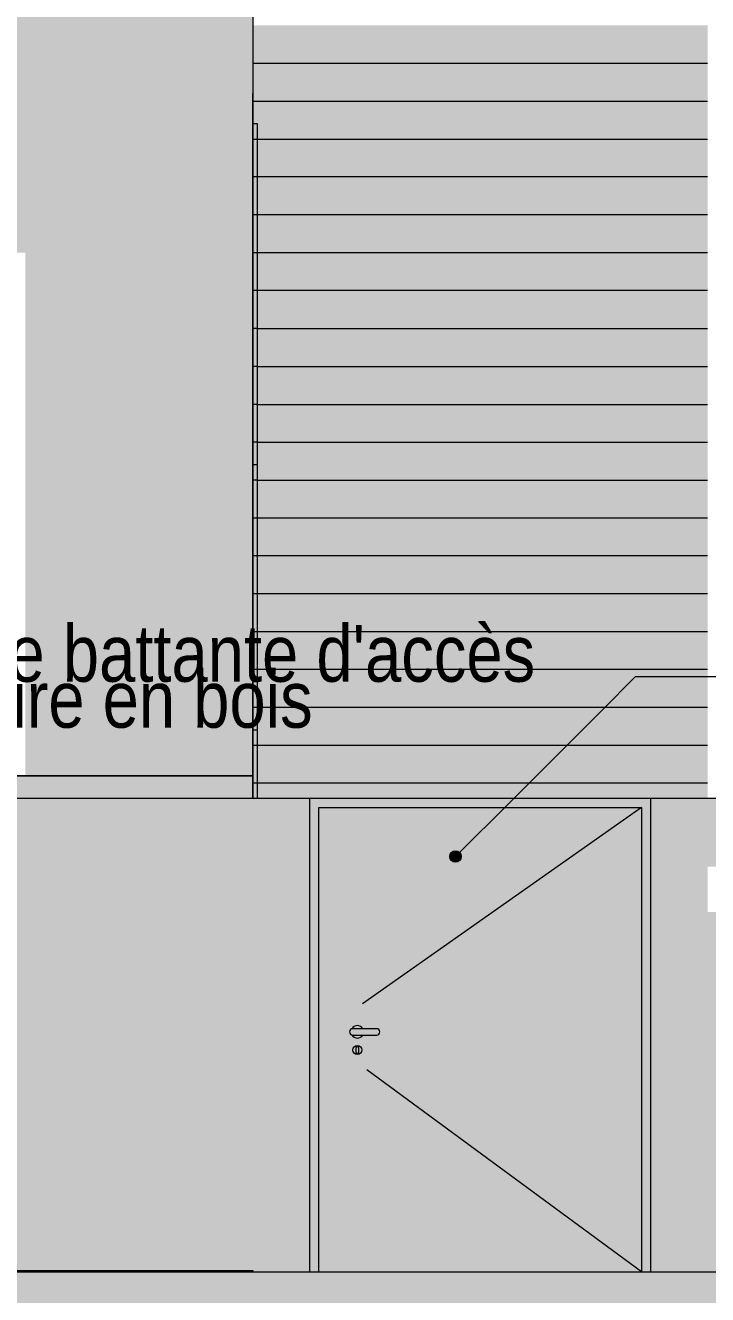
# Model space of a CAD drawing. Header units: centimetres. Extents: x -4381 to 5639, y -3920 to 4826.
# Drawn here: x 156.09 to 159.09, y 5.04 to 10.62 of the extents above; entities that cross this region are included whole.
import ezdxf
from ezdxf.xclip import XClip

# ---------------------------------------------------------------- set-up
doc = ezdxf.new("R2010")
doc.units = ezdxf.units.CM
doc.header["$MEASUREMENT"] = 0
doc.header["$XCLIPFRAME"] = 0
doc.set_wipeout_variables(frame=1)
doc.linetypes.add('Traits', pattern=[0.217778, 0.15, -0.067778])
doc.linetypes.add('Wipeout_Contour', pattern=[100, 0, -100])
for name, color, linetype, lineweight in [('0- SITE_Pen_No__1', 7, 'Continuous', 5), ('04-Textes  50 .text_Pen_No__7', 7, 'Continuous', 5), ('0_Pen_No__1', 7, 'Continuous', 5), ('0_Pen_No__2', 8, 'Continuous', 5), ('Dalles_Pen_No__1', 7, 'Continuous', 5), ('PORTE mur de clôture_Pen_No__1', 7, 'Continuous', 5), ('PORTE mur de clôture_Pen_No__18', 9, 'Continuous', 5), ('PORTE mur de clôture_Pen_No__7', 7, 'Continuous', 5), ('Structural - Bearing_Pen_No__1', 7, 'Continuous', 5), ('Structural - Combined_Pen_No__1', 7, 'Continuous', 5)]:
    doc.layers.add(name, color=color, linetype=linetype, lineweight=lineweight)
for name, color, linetype, lineweight, true_color in [('0- SITE_Pen_No__180', 7, 'Continuous', 5, 0xe2e3c6), ('0_Pen_No__82', 7, 'Continuous', 5, 0xaaaaaa), ('Dalles_Pen_No__102', 7, 'Continuous', 5, 0xcccccc), ('PORTE mur de clôture_Pen_No__119', 7, 'Continuous', 5, 0xdecbcb), ('PORTE mur de clôture_Pen_No__178', 7, 'Continuous', 5, 0xbda888), ('Structural - Bearing_Pen_No__102', 7, 'Continuous', 5, 0xcccccc), ('Structural - Bearing_Pen_No__186', 7, 'Continuous', 5, 0xe8e8e8), ('Structural - Combined_Pen_No__102', 7, 'Continuous', 5, 0xcccccc), ('Structural - Combined_Pen_No__161', 7, 'Continuous', 5, 0x6a6a6a)]:
    doc.layers.add(name, color=color, linetype=linetype, lineweight=lineweight, true_color=true_color)
for name, color, linetype in [('04-Textes  50 .text', 7, 'Continuous'), ('Dalles', 7, 'Continuous'), ('Drawing & Figure', 7, 'Continuous'), ('PORTE mur de clôture', 7, 'Continuous'), ('Structural - Bearing', 7, 'Continuous'), ('Structural - Combined', 7, 'Continuous')]:
    doc.layers.add(name, color=color, linetype=linetype)
doc.styles.add('GENERATED_STYLE_2', font='')
doc.styles.get('GENERATED_STYLE_2').set_extended_font_data('Arial Narrow Occidental')

# ---------------------------------------------------------------- blocks, each defined once
blk = doc.blocks.new('Drawing_15_15', base_point=(-267.6734, 10.6179))
at = {"layer": 'PORTE mur de clôture_Pen_No__119', "linetype": 'Continuous', "ltscale": 10}
blk.add_hatch(color=256, dxfattribs=at).paths.add_polyline_path([(156.0853, 7.1679), (156.0353, 7.1679), (156.0353, 5.1363), (156.0853, 5.1363)])
at = {"color": 254, "linetype": 'Wipeout_Contour', "lineweight": 0, "ltscale": 629.91887}
blk.add_wipeout([(157.3753, 7.1779), (157.3353, 7.1779), (157.3353, 5.1364), (157.3753, 5.1364)], dxfattribs=at).dxf.layer = 'PORTE mur de clôture'
at = {"color": 254, "linetype": 'Wipeout_Contour', "lineweight": 0, "ltscale": 635.754305}
blk.add_wipeout([(158.7953, 7.1779), (158.7953, 5.1364), (158.8353, 5.1364), (158.8353, 7.1779)], dxfattribs=at).dxf.layer = 'PORTE mur de clôture'
at = {"color": 254, "linetype": 'Wipeout_Contour', "lineweight": 0, "ltscale": 1235.027065}
blk.add_wipeout([(156.0853, 9.6179), (156.0853, 7.3179), (157.0853, 7.3179), (157.0853, 10.3179), (151.2483, 10.3179), (151.2483, 7.3179), (152.0853, 7.3179), (152.0853, 9.6179)], dxfattribs=at).dxf.layer = 'Structural - Bearing'
at = {"layer": 'PORTE mur de clôture_Pen_No__18', "linetype": 'Continuous', "ltscale": 10}
for points in [[(157.3753, 7.1779), (157.3353, 7.1779), (157.3353, 5.1364), (157.3753, 5.1364)], [(158.7953, 7.1779), (158.7953, 5.1364), (158.8353, 5.1364), (158.8353, 7.1779)]]:
    blk.add_hatch(color=256, dxfattribs=at).paths.add_polyline_path(points)
at = {"layer": 'Structural - Bearing_Pen_No__102', "linetype": 'Continuous', "ltscale": 10}
blk.add_hatch(color=256, dxfattribs=at).paths.add_polyline_path([(156.0853, 9.6179), (156.0853, 7.3179), (157.0853, 7.3179), (157.0853, 10.3179), (151.2483, 10.3179), (151.2483, 7.3179), (152.0853, 7.3179), (152.0853, 9.6179)])
at = {"color": 254, "linetype": 'Wipeout_Contour', "lineweight": 0, "ltscale": 770.183256}
blk.add_wipeout([(157.0853, 10.6179), (151.2483, 10.6179), (151.2483, 10.4179), (151.2483, 10.3179), (157.0853, 10.3179)], dxfattribs=at).dxf.layer = 'Dalles'
at = {"color": 254, "linetype": 'Wipeout_Contour', "lineweight": 0, "ltscale": 633.656308}
blk.add_wipeout([(159.0853, 10.1179), (157.1053, 10.1179), (157.1053, 9.9512), (159.0853, 9.9512)], dxfattribs=at).dxf.layer = 'Dalles'
at = {"color": 254, "linetype": 'Wipeout_Contour', "lineweight": 0, "ltscale": 633.573273}
blk.add_wipeout([(159.0853, 9.7845), (157.1053, 9.7845), (157.1053, 9.6179), (159.0853, 9.6179)], dxfattribs=at).dxf.layer = 'Dalles'
at = {"color": 254, "linetype": 'Wipeout_Contour', "lineweight": 0, "ltscale": 633.304668}
blk.add_wipeout([(159.0853, 8.6179), (157.1053, 8.6179), (157.1053, 8.4512), (159.0853, 8.4512)], dxfattribs=at).dxf.layer = 'Dalles'
at = {"color": 254, "linetype": 'Wipeout_Contour', "lineweight": 0, "ltscale": 633.166573}
blk.add_wipeout([(159.0853, 7.9512), (157.1053, 7.9512), (157.1053, 7.7845), (159.0853, 7.7845)], dxfattribs=at).dxf.layer = 'Dalles'
at = {"color": 254, "linetype": 'Wipeout_Contour', "lineweight": 0, "ltscale": 633.453961}
blk.add_wipeout([(159.0853, 9.2845), (157.1053, 9.2845), (157.1053, 9.1179), (159.0853, 9.1179)], dxfattribs=at).dxf.layer = 'Structural - Combined'
at = {"color": 254, "linetype": 'Wipeout_Contour', "lineweight": 0, "ltscale": 619.02626}
blk.add_wipeout([(157.0853, 7.3179), (152.0853, 7.3179), (152.0853, 7.2179), (157.0853, 7.2179)], dxfattribs=at).dxf.layer = 'Structural - Combined'
at = {"layer": 'Dalles_Pen_No__102', "linetype": 'Continuous', "ltscale": 10}
for points in [[(157.0853, 10.6179), (151.2483, 10.6179), (151.2483, 10.4179), (151.2483, 10.3179), (157.0853, 10.3179)], [(159.0853, 10.1179), (157.1053, 10.1179), (157.1053, 9.9512), (159.0853, 9.9512)], [(159.0853, 9.7845), (157.1053, 9.7845), (157.1053, 9.6179), (159.0853, 9.6179)], [(159.0853, 8.6179), (157.1053, 8.6179), (157.1053, 8.4512), (159.0853, 8.4512)], [(159.0853, 7.9512), (157.1053, 7.9512), (157.1053, 7.7845), (159.0853, 7.7845)]]:
    blk.add_hatch(color=256, dxfattribs=at).paths.add_polyline_path(points)
at = {"layer": 'Structural - Combined_Pen_No__102', "linetype": 'Continuous', "ltscale": 10}
for points in [[(159.0853, 9.2845), (157.1053, 9.2845), (157.1053, 9.1179), (159.0853, 9.1179)], [(157.0853, 7.3179), (152.0853, 7.3179), (152.0853, 7.2179), (157.0853, 7.2179)]]:
    blk.add_hatch(color=256, dxfattribs=at).paths.add_polyline_path(points)
at = {"color": 254, "linetype": 'Wipeout_Contour', "lineweight": 0, "ltscale": 633.702217}
blk.add_wipeout([(159.0853, 10.4512), (157.0853, 10.4512), (157.0853, 10.2845), (159.0853, 10.2845)], dxfattribs=at).dxf.layer = 'Dalles'
at = {"color": 254, "linetype": 'Wipeout_Contour', "lineweight": 0, "ltscale": 633.614441}
blk.add_wipeout([(159.0853, 9.9512), (157.1053, 9.9512), (157.1053, 9.7845), (159.0853, 9.7845)], dxfattribs=at).dxf.layer = 'Dalles'
at = {"color": 254, "linetype": 'Wipeout_Contour', "lineweight": 0, "ltscale": 633.493032}
blk.add_wipeout([(159.0853, 9.4512), (157.1053, 9.4512), (157.1053, 9.2845), (159.0853, 9.2845)], dxfattribs=at).dxf.layer = 'Dalles'
at = {"color": 254, "linetype": 'Wipeout_Contour', "lineweight": 0, "ltscale": 633.415588}
blk.add_wipeout([(159.0853, 9.1179), (157.1053, 9.1179), (157.1053, 8.9512), (159.0853, 8.9512)], dxfattribs=at).dxf.layer = 'Dalles'
at = {"color": 254, "linetype": 'Wipeout_Contour', "lineweight": 0, "ltscale": 633.200047}
blk.add_wipeout([(159.0853, 8.1179), (157.1053, 8.1179), (157.1053, 7.9512), (159.0853, 7.9512)], dxfattribs=at).dxf.layer = 'Dalles'
at = {"color": 254, "linetype": 'Wipeout_Contour', "lineweight": 0, "ltscale": 633.1338}
blk.add_wipeout([(159.0853, 7.7845), (157.1053, 7.7845), (157.1053, 7.6179), (159.0853, 7.6179)], dxfattribs=at).dxf.layer = 'Dalles'
at = {"color": 254, "linetype": 'Wipeout_Contour', "lineweight": 0, "ltscale": 633.070354}
blk.add_wipeout([(159.0853, 7.4512), (157.1053, 7.4512), (157.1053, 7.2845), (159.0853, 7.2845)], dxfattribs=at).dxf.layer = 'Dalles'
at = {"color": 254, "linetype": 'Wipeout_Contour', "lineweight": 0, "ltscale": 925.473761}
blk.add_wipeout([(152.0853, 7.2179), (152.0853, 7.1679), (152.1353, 7.1679), (156.0353, 7.1679), (156.0853, 7.1679), (156.0853, 7.2179)], dxfattribs=at).dxf.layer = 'PORTE mur de clôture'
at = {"layer": 'Dalles_Pen_No__102', "linetype": 'Continuous', "ltscale": 10}
for points in [[(159.0853, 10.4512), (157.0853, 10.4512), (157.0853, 10.2845), (159.0853, 10.2845)], [(159.0853, 9.9512), (157.1053, 9.9512), (157.1053, 9.7845), (159.0853, 9.7845)], [(159.0853, 9.4512), (157.1053, 9.4512), (157.1053, 9.2845), (159.0853, 9.2845)], [(159.0853, 9.1179), (157.1053, 9.1179), (157.1053, 8.9512), (159.0853, 8.9512)], [(159.0853, 8.1179), (157.1053, 8.1179), (157.1053, 7.9512), (159.0853, 7.9512)], [(159.0853, 7.7845), (157.1053, 7.7845), (157.1053, 7.6179), (159.0853, 7.6179)], [(159.0853, 7.4512), (157.1053, 7.4512), (157.1053, 7.2845), (159.0853, 7.2845)]]:
    blk.add_hatch(color=256, dxfattribs=at).paths.add_polyline_path(points)
at = {"layer": 'PORTE mur de clôture_Pen_No__119', "linetype": 'Continuous', "ltscale": 10}
blk.add_hatch(color=256, dxfattribs=at).paths.add_polyline_path([(152.0853, 7.2179), (152.0853, 7.1679), (152.1353, 7.1679), (156.0353, 7.1679), (156.0853, 7.1679), (156.0853, 7.2179)])
at = {"layer": '04-Textes  50 .text_Pen_No__7', "linetype": 'Continuous', "ltscale": 10}
blk.add_line((158.7679, 7.7535), (159.1737, 7.7535), dxfattribs=at)
at = {"color": 254, "linetype": 'Wipeout_Contour', "lineweight": 0, "ltscale": 633.746182}
blk.add_wipeout([(157.0853, 10.6179), (157.0853, 10.4512), (159.0853, 10.4512), (159.0853, 10.6179)], dxfattribs=at).dxf.layer = 'Dalles'
at = {"color": 254, "linetype": 'Wipeout_Contour', "lineweight": 0, "ltscale": 949.49453}
blk.add_wipeout([(159.0853, 10.2845), (157.0853, 10.2845), (157.0853, 10.1845), (157.1053, 10.1845), (157.1053, 10.1179), (159.0853, 10.1179)], dxfattribs=at).dxf.layer = 'Dalles'
at = {"color": 254, "linetype": 'Wipeout_Contour', "lineweight": 0, "ltscale": 633.532802}
blk.add_wipeout([(159.0853, 9.6179), (157.1053, 9.6179), (157.1053, 9.4512), (159.0853, 9.4512)], dxfattribs=at).dxf.layer = 'Dalles'
at = {"color": 254, "linetype": 'Wipeout_Contour', "lineweight": 0, "ltscale": 633.377915}
blk.add_wipeout([(159.0853, 8.9512), (157.1053, 8.9512), (157.1053, 8.7845), (159.0853, 8.7845)], dxfattribs=at).dxf.layer = 'Dalles'
at = {"color": 254, "linetype": 'Wipeout_Contour', "lineweight": 0, "ltscale": 633.234221}
blk.add_wipeout([(159.0853, 8.2845), (157.1053, 8.2845), (157.1053, 8.1179), (159.0853, 8.1179)], dxfattribs=at).dxf.layer = 'Dalles'
at = {"color": 254, "linetype": 'Wipeout_Contour', "lineweight": 0, "ltscale": 790.881782}
blk.add_wipeout([(157.1053, 7.5179), (157.1053, 7.4512), (159.0853, 7.4512), (159.0853, 7.6179), (157.1053, 7.6179)], dxfattribs=at).dxf.layer = 'Dalles'
at = {"color": 254, "linetype": 'Wipeout_Contour', "lineweight": 0, "ltscale": 791.652696}
blk.add_wipeout([(159.0853, 7.2845), (157.1053, 7.2845), (157.1053, 7.2179), (158.8353, 7.2179), (159.0853, 7.2179)], dxfattribs=at).dxf.layer = 'Dalles'
at = {"layer": 'Dalles_Pen_No__102', "linetype": 'Continuous', "ltscale": 10}
for points in [[(157.0853, 10.6179), (157.0853, 10.4512), (159.0853, 10.4512), (159.0853, 10.6179)], [(159.0853, 10.2845), (157.0853, 10.2845), (157.0853, 10.1845), (157.1053, 10.1845), (157.1053, 10.1179), (159.0853, 10.1179)], [(159.0853, 9.6179), (157.1053, 9.6179), (157.1053, 9.4512), (159.0853, 9.4512)], [(159.0853, 8.9512), (157.1053, 8.9512), (157.1053, 8.7845), (159.0853, 8.7845)], [(159.0853, 8.2845), (157.1053, 8.2845), (157.1053, 8.1179), (159.0853, 8.1179)], [(157.1053, 7.5179), (157.1053, 7.4512), (159.0853, 7.4512), (159.0853, 7.6179), (157.1053, 7.6179)], [(159.0853, 7.2845), (157.1053, 7.2845), (157.1053, 7.2179), (158.8353, 7.2179), (159.0853, 7.2179)]]:
    blk.add_hatch(color=256, dxfattribs=at).paths.add_polyline_path(points)
at = {"layer": '0_Pen_No__1', "linetype": 'Continuous', "ltscale": 10}
blk.add_line((157.0853, 10.8179), (157.0853, 10.3144), dxfattribs=at)
at = {"layer": 'Dalles_Pen_No__1', "linetype": 'Continuous', "ltscale": 10}
blk.add_line((157.0853, 10.6179), (157.0853, 10.3179), dxfattribs=at)
at = {"layer": 'Structural - Combined_Pen_No__1', "linetype": 'Continuous', "ltscale": 10}
for p, q in [((157.0853, 10.4512), (159.0853, 10.4512)), ((157.0853, 10.2845), (159.0853, 10.2845))]:
    blk.add_line(p, q, dxfattribs=at)
at = {"color": 254, "linetype": 'Wipeout_Contour', "lineweight": 0, "ltscale": 791.189458}
blk.add_wipeout([(157.1053, 8.6179), (159.0853, 8.6179), (159.0853, 8.7845), (157.1053, 8.7845), (157.1053, 8.7087)], dxfattribs=at).dxf.layer = 'Dalles'
at = {"color": 254, "linetype": 'Wipeout_Contour', "lineweight": 0, "ltscale": 633.269095}
blk.add_wipeout([(159.0853, 8.4512), (157.1053, 8.4512), (157.1053, 8.2845), (159.0853, 8.2845)], dxfattribs=at).dxf.layer = 'Dalles'
at = {"color": 254, "linetype": 'Wipeout_Contour', "lineweight": 0, "ltscale": 949.451831}
blk.add_wipeout([(157.3353, 7.2179), (157.3353, 7.1779), (157.3753, 7.1779), (158.7953, 7.1779), (158.8353, 7.1779), (158.8353, 7.2179)], dxfattribs=at).dxf.layer = 'PORTE mur de clôture'
at = {"layer": 'Dalles_Pen_No__102', "linetype": 'Continuous', "ltscale": 10}
for points in [[(157.1053, 8.6179), (159.0853, 8.6179), (159.0853, 8.7845), (157.1053, 8.7845), (157.1053, 8.7087)], [(159.0853, 8.4512), (157.1053, 8.4512), (157.1053, 8.2845), (159.0853, 8.2845)]]:
    blk.add_hatch(color=256, dxfattribs=at).paths.add_polyline_path(points)
at = {"layer": 'PORTE mur de clôture_Pen_No__18', "linetype": 'Continuous', "ltscale": 10}
blk.add_hatch(color=256, dxfattribs=at).paths.add_polyline_path([(157.3353, 7.2179), (157.3353, 7.1779), (157.3753, 7.1779), (158.7953, 7.1779), (158.8353, 7.1779), (158.8353, 7.2179)])
at = {"color": 254, "linetype": 'Wipeout_Contour', "lineweight": 0, "ltscale": 1432.6513}
blk.add_wipeout([(159.3853, 7.2179), (158.8353, 7.2179), (158.8353, 5.1364), (159.2778, 5.1364), (159.3853, 5.1318), (159.3853, 6.7179), (159.0853, 6.7179), (159.0853, 6.9179), (159.3853, 6.9179)], dxfattribs=at).dxf.layer = 'PORTE mur de clôture'
at = {"color": 254, "linetype": 'Wipeout_Contour', "lineweight": 0, "ltscale": 632.836248}
blk.add_wipeout([(157.3753, 7.1779), (157.3753, 5.1364), (158.7953, 5.1364), (158.7953, 7.1779)], dxfattribs=at).dxf.layer = 'PORTE mur de clôture'
at = {"color": 254, "linetype": 'Wipeout_Contour', "lineweight": 0, "ltscale": 629.523245}
blk.add_wipeout([(157.1053, 10.1845), (157.0853, 10.1845), (157.0853, 8.6845), (157.1053, 8.6845)], dxfattribs=at).dxf.layer = 'Structural - Bearing'
at = {"layer": '04-Textes  50 .text', "linetype": 'Continuous', "lineweight": 0, "true_color": 0x000000}
blk.add_hatch(color=18, dxfattribs=at).paths.add_polyline_path([(158.0018, 6.9624), (157.9999, 6.972), (157.9945, 6.9801), (157.9863, 6.9855), (157.9768, 6.9874), (157.9672, 6.9855), (157.9591, 6.9801), (157.9537, 6.972), (157.9518, 6.9624), (157.9537, 6.9529), (157.9591, 6.9447), (157.9672, 6.9393), (157.9768, 6.9374), (157.9863, 6.9393), (157.9945, 6.9447), (157.9999, 6.9529)])
at = {"layer": 'PORTE mur de clôture_Pen_No__178', "linetype": 'Continuous', "ltscale": 10}
blk.add_hatch(color=256, dxfattribs=at).paths.add_polyline_path([(159.3853, 7.2179), (158.8353, 7.2179), (158.8353, 5.1364), (159.2778, 5.1364), (159.3853, 5.1318), (159.3853, 6.7179), (159.0853, 6.7179), (159.0853, 6.9179), (159.3853, 6.9179)])
at = {"layer": 'PORTE mur de clôture_Pen_No__18', "linetype": 'Continuous', "ltscale": 10}
blk.add_hatch(color=256, dxfattribs=at).paths.add_polyline_path([(157.3753, 7.1779), (157.3753, 5.1364), (158.7953, 5.1364), (158.7953, 7.1779)])
at = {"layer": 'Structural - Bearing_Pen_No__186', "linetype": 'Continuous', "ltscale": 10}
blk.add_hatch(color=256, dxfattribs=at).paths.add_polyline_path([(157.1053, 10.1845), (157.0853, 10.1845), (157.0853, 8.6845), (157.1053, 8.6845)])
at = {"layer": '04-Textes  50 .text_Pen_No__7', "linetype": 'Continuous', "ltscale": 10}
blk.add_line((157.9945, 6.9801), (158.7679, 7.7535), dxfattribs=at)
blk.add_circle((157.9768, 6.9624), 0.025, dxfattribs=at)
at = {"layer": '0_Pen_No__2', "linetype": 'Continuous', "ltscale": 10, "flags": 128}
for points in [[(157.5328, 6.2053), (157.5253, 6.2053, 1), (157.5253, 6.1773), (157.6303, 6.1773, 1), (157.6303, 6.2053)], [(157.5403, 6.1213, -1), (157.5503, 6.1213), (157.5503, 6.1013, -1), (157.5403, 6.1013), (157.5403, 6.1213)]]:
    blk.add_lwpolyline(points, format="xyb", close=True, dxfattribs=at)
at = {"layer": '0_Pen_No__2', "linetype": 'Continuous', "ltscale": 10}
blk.add_circle((157.5453, 6.1113), 0.02, dxfattribs=at)
for start, end in [(30.6033, 150.8038), (209.1962, 329.3967)]:
    blk.add_arc((157.5453, 6.1913), 0.0275, start, end, dxfattribs=at)
at = {"layer": '0_Pen_No__82', "linetype": 'Traits', "ltscale": 10}
for p in [(158.7953, 7.1779), (158.7953, 5.1364)]:
    blk.add_line(p, (157.3753, 6.1796), dxfattribs=at)
at = {"layer": 'Dalles_Pen_No__1', "linetype": 'Continuous', "ltscale": 10}
for p, q in [((159.0853, 9.9512), (157.0853, 9.9512)), ((159.0853, 9.7845), (157.0853, 9.7845)), ((159.0853, 9.6179), (157.0853, 9.6179)), ((159.0853, 9.4512), (157.0853, 9.4512))]:
    blk.add_line(p, q, dxfattribs=at)
at = {"layer": 'PORTE mur de clôture_Pen_No__1', "linetype": 'Continuous', "ltscale": 10}
blk.add_line((159.3853, 7.2179), (158.8353, 7.2179), dxfattribs=at)
at = {"layer": 'PORTE mur de clôture_Pen_No__7', "linetype": 'Continuous', "ltscale": 10}
for p, q in [((158.8353, 7.1779), (158.8353, 7.2179)), ((157.3753, 5.1364), (157.3753, 7.1779)), ((157.3753, 7.1779), (158.7953, 7.1779)), ((158.7953, 7.1779), (158.7953, 5.1364)), ((158.8353, 5.1364), (158.8353, 7.1779))]:
    blk.add_line(p, q, dxfattribs=at)
at = {"layer": 'Structural - Bearing_Pen_No__1', "linetype": 'Continuous', "ltscale": 10}
for p, q in [((157.0853, 10.1845), (157.0853, 10.3179)), ((157.1053, 10.1845), (157.0853, 10.1845)), ((157.1053, 9.2845), (157.0853, 9.2845)), ((157.1053, 9.1179), (157.0853, 9.1179)), ((157.1053, 8.9512), (157.0853, 8.9512)), ((157.1053, 8.7845), (157.0853, 8.7845))]:
    blk.add_line(p, q, dxfattribs=at)
at = {"layer": 'Structural - Combined_Pen_No__1', "linetype": 'Continuous', "ltscale": 10}
for p, q in [((157.0853, 10.1179), (159.0853, 10.1179)), ((157.1053, 9.2845), (159.0853, 9.2845)), ((157.1053, 9.1179), (159.0853, 9.1179)), ((157.1053, 8.9512), (159.0853, 8.9512)), ((157.1053, 8.7845), (159.0853, 8.7845))]:
    blk.add_line(p, q, dxfattribs=at)
at = {"color": 254, "linetype": 'Wipeout_Contour', "lineweight": 0, "ltscale": 629.223427}
blk.add_wipeout([(157.1053, 7.5179), (157.1053, 8.6845), (157.0853, 8.6845), (157.0853, 7.5179)], dxfattribs=at).dxf.layer = 'Structural - Bearing'
at = {"layer": 'Structural - Bearing_Pen_No__186', "linetype": 'Continuous', "ltscale": 10}
blk.add_hatch(color=256, dxfattribs=at).paths.add_polyline_path([(157.1053, 7.5179), (157.1053, 8.6845), (157.0853, 8.6845), (157.0853, 7.5179)])
at = {"layer": 'Dalles_Pen_No__1', "linetype": 'Continuous', "ltscale": 10}
for p, q in [((159.0853, 8.4512), (157.1053, 8.4512)), ((159.0853, 8.2845), (157.1053, 8.2845)), ((159.0853, 8.1179), (157.1053, 8.1179)), ((159.0853, 7.9512), (157.1053, 7.9512)), ((159.0853, 7.7845), (157.1053, 7.7845)), ((159.0853, 7.6179), (157.1053, 7.6179))]:
    blk.add_line(p, q, dxfattribs=at)
at = {"layer": 'Structural - Bearing_Pen_No__1', "linetype": 'Continuous', "ltscale": 10}
for p, q in [((157.0853, 8.6845), (157.0853, 10.1845)), ((157.1053, 8.6845), (157.1053, 10.1845)), ((157.1053, 8.6845), (157.0853, 8.6845)), ((157.1053, 8.6179), (157.0853, 8.6179)), ((157.1053, 8.4512), (157.0853, 8.4512)), ((157.1053, 8.2845), (157.0853, 8.2845)), ((157.1053, 8.1179), (157.0853, 8.1179)), ((157.1053, 7.9512), (157.0853, 7.9512)), ((157.1053, 7.7845), (157.0853, 7.7845)), ((157.1053, 7.6179), (157.0853, 7.6179))]:
    blk.add_line(p, q, dxfattribs=at)
at = {"layer": 'Structural - Combined_Pen_No__1', "linetype": 'Continuous', "ltscale": 10}
blk.add_line((157.1053, 8.6179), (159.0853, 8.6179), dxfattribs=at)
at = {"color": 254, "linetype": 'Wipeout_Contour', "lineweight": 0, "ltscale": 629.075444}
blk.add_wipeout([(157.0853, 7.5179), (157.0853, 7.2179), (157.1053, 7.2179), (157.1053, 7.5179)], dxfattribs=at).dxf.layer = 'Structural - Bearing'
at = {"layer": '0_Pen_No__2', "linetype": 'Continuous', "ltscale": 10}
blk.add_hatch(color=256, dxfattribs=at).paths.add_polyline_path([(151.2483, 10.8179), (151.2483, 7.3179), (152.0853, 7.3179), (152.0853, 9.6179), (156.0853, 9.6179), (156.0853, 7.3179), (157.0853, 7.3179), (157.0853, 10.3144), (157.0853, 10.8179)])
at = {"layer": 'Structural - Bearing_Pen_No__186', "linetype": 'Continuous', "ltscale": 10}
blk.add_hatch(color=256, dxfattribs=at).paths.add_polyline_path([(157.0853, 7.5179), (157.0853, 7.2179), (157.1053, 7.2179), (157.1053, 7.5179)])
at = {"layer": '0_Pen_No__1', "linetype": 'Continuous', "ltscale": 10}
for p, q in [((157.0853, 10.3144), (157.0853, 7.3179)), ((152.0853, 7.3179), (157.0853, 7.3179)), ((157.0853, 7.3179), (156.0853, 7.3179))]:
    blk.add_line(p, q, dxfattribs=at)
at = {"layer": 'Structural - Bearing_Pen_No__1', "linetype": 'Continuous', "ltscale": 10}
for p, q in [((157.0853, 7.5179), (157.0853, 8.6845)), ((157.1053, 7.5179), (157.1053, 8.6845)), ((157.1053, 7.5179), (157.0853, 7.5179))]:
    blk.add_line(p, q, dxfattribs=at)
at = {"layer": 'Structural - Combined_Pen_No__1', "linetype": 'Continuous', "ltscale": 10}
for p, q in [((159.0853, 7.4512), (157.0853, 7.4512)), ((159.0853, 7.2845), (157.0853, 7.2845))]:
    blk.add_line(p, q, dxfattribs=at)
at = {"layer": 'Structural - Combined_Pen_No__161', "linetype": 'Continuous', "ltscale": 10}
blk.add_line((157.0853, 7.3179), (152.0853, 7.3179), dxfattribs=at)
at = {"layer": '04-Textes  50 .text_Pen_No__7', "linetype": 'Continuous', "insert": (155.486, 7.7534), "char_height": 0.25, "width": 2.904144, "attachment_point": 4, "line_spacing_factor": 0.485019, "style": 'GENERATED_STYLE_2'}
blk.add_mtext("\\A1;{\\fArial Narrow Occidental|b0|i0|c0|p34;Porte battante d'accès voiture en bois}", dxfattribs=at)
at = {"color": 254, "linetype": 'Wipeout_Contour', "lineweight": 0, "ltscale": 940.977324}
blk.add_wipeout([(156.0853, 5.1363), (156.5896, 5.1363), (157.2074, 5.1364), (157.3353, 5.1364), (157.3353, 7.2179), (156.0853, 7.2179)], dxfattribs=at).dxf.layer = 'PORTE mur de clôture'
at = {"layer": '0- SITE_Pen_No__180', "linetype": 'Continuous', "lineweight": 0, "ltscale": 10, "true_color": 0x383831}
blk.add_hatch(color=250, dxfattribs=at).paths.add_polyline_path([(150.8555, 0.9963), (191.9908, 0.9963), (191.9908, 2.1246), (191.9205, 2.1179), (191.5008, 2.1556), (187.8035, 2.5014), (187.4252, 2.5376), (181.4619, 2.9897), (181.1861, 3.0031), (180.7554, 3.0485), (176.89, 3.4563), (170.3282, 3.9956), (169.4763, 4.0562), (166.3708, 4.4948), (166.2162, 4.5439), (165.9513, 4.5439), (161.182, 5.0048), (160.5851, 5.0809), (159.2778, 5.1364), (159.0078, 5.1364), (157.2074, 5.1364), (156.5896, 5.1363), (151.1847, 5.1363), (151.0615, 5.1363), (150.8555, 5.1455)])
at = {"layer": '0_Pen_No__1', "linetype": 'Continuous', "lineweight": 0, "ltscale": 10, "true_color": 0x000000}
blk.add_hatch(color=18, dxfattribs=at).paths.add_polyline_path([(150.8555, 5.1482), (150.8555, 0.9963), (191.9908, 0.9963), (191.9908, 2.1212), (191.9068, 2.1179), (188.9123, 2.4127), (187.1039, 2.562), (179.4853, 3.1817), (177.5688, 3.3847), (175.805, 3.5455), (169.6156, 4.1104), (166.2312, 4.5836), (163.6783, 4.7817), (160.5633, 5.0818), (159.28, 5.1364), (157.0853, 5.1364), (157.0853, 5.1413), (150.9484, 5.1413)])
at = {"layer": '0_Pen_No__2', "linetype": 'Continuous', "lineweight": 0, "ltscale": 10, "true_color": 0x1f1f1f}
blk.add_hatch(color=250, dxfattribs=at).paths.add_polyline_path([(152.0853, 7.3179), (152.0853, 7.2179), (157.0853, 7.2179), (157.0853, 7.3179)])
at = {"layer": 'PORTE mur de clôture_Pen_No__178', "linetype": 'Continuous', "ltscale": 10}
blk.add_hatch(color=256, dxfattribs=at).paths.add_polyline_path([(156.0853, 5.1363), (156.5896, 5.1363), (157.2074, 5.1364), (157.3353, 5.1364), (157.3353, 7.2179), (156.0853, 7.2179)])
at = {"layer": '0- SITE_Pen_No__1', "linetype": 'Continuous', "ltscale": 10, "flags": 128}
blk.add_lwpolyline([(150.8555, 5.1455), (151.0615, 5.1363), (151.1847, 5.1363), (156.5896, 5.1363), (157.2074, 5.1364), (159.0078, 5.1364), (159.2778, 5.1364), (160.5851, 5.0809), (161.182, 5.0048), (165.9513, 4.5439), (166.2162, 4.5439), (166.3708, 4.4948), (169.4763, 4.0562), (170.3282, 3.9956), (176.89, 3.4563), (180.7554, 3.0485), (181.1861, 3.0031), (181.4619, 2.9897), (187.4252, 2.5376), (187.8035, 2.5014), (191.5008, 2.1556), (191.9205, 2.1179), (191.9908, 2.1246)], dxfattribs=at)
at = {"layer": '0_Pen_No__1', "linetype": 'Continuous', "ltscale": 10}
for p, q in [((157.0853, 7.3179), (157.0853, 7.2179)), ((157.0853, 7.2179), (152.0853, 7.2179)), ((150.9484, 5.1413), (157.0853, 5.1413)), ((157.0853, 5.1413), (157.0853, 5.1364)), ((157.0853, 5.1364), (159.28, 5.1364))]:
    blk.add_line(p, q, dxfattribs=at)
at = {"layer": 'PORTE mur de clôture_Pen_No__1', "linetype": 'Continuous', "ltscale": 10}
blk.add_line((157.3353, 7.2179), (156.0853, 7.2179), dxfattribs=at)
at = {"layer": 'PORTE mur de clôture_Pen_No__7', "linetype": 'Continuous', "ltscale": 10}
for p, q in [((157.3353, 7.2179), (157.3353, 7.1779)), ((158.8353, 7.2179), (157.3353, 7.2179)), ((157.3353, 7.1779), (157.3353, 5.1364))]:
    blk.add_line(p, q, dxfattribs=at)
at = {"layer": 'Structural - Bearing_Pen_No__1', "linetype": 'Continuous', "ltscale": 10}
for p, q in [((157.0853, 7.2179), (157.0853, 7.5179)), ((157.1053, 7.2179), (157.1053, 7.5179))]:
    blk.add_line(p, q, dxfattribs=at)

msp = doc.modelspace()

# ---------------------------------------------------------------- block references
at = {"layer": 'Drawing & Figure', "color": 151, "linetype": 'Continuous', "lineweight": 5, "ltscale": 10, "true_color": 0x80c2ff}
ref = msp.add_blockref('Drawing_15_15', (-267.67341, 10.61787), dxfattribs=at)
XClip(ref).set_block_clipping_path([(150.8554874385, 0.9963282177), (191.9907812231, 21.3358905514)])

doc.saveas('drawing.dxf')
